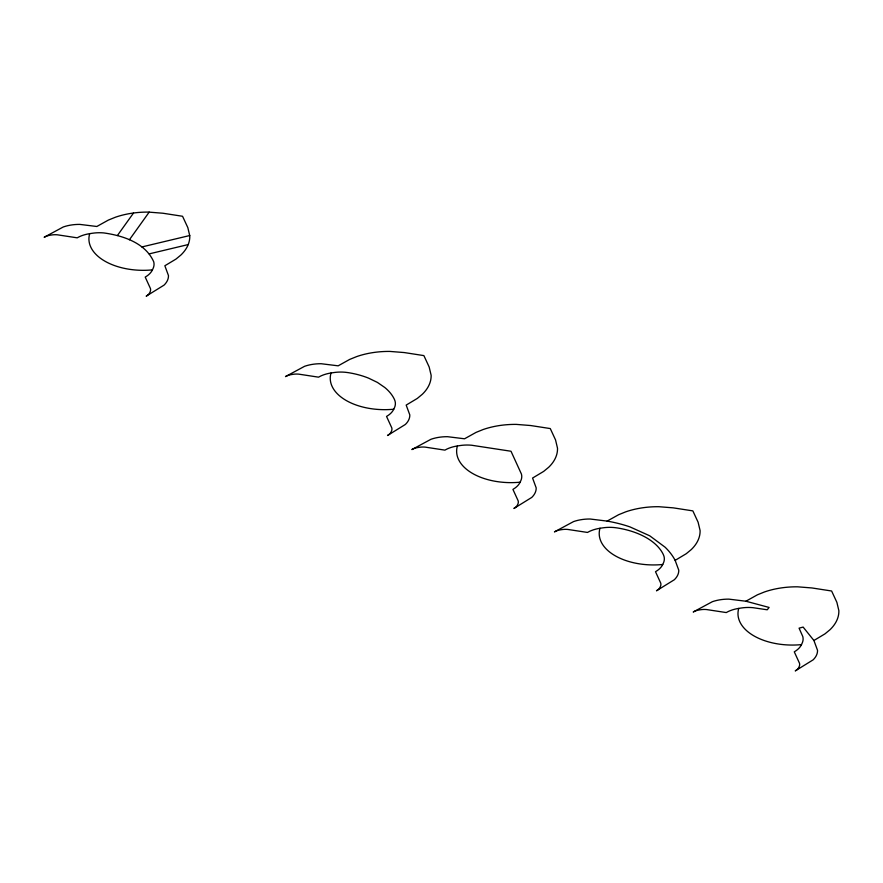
<?xml version="1.0" encoding="UTF-8"?>
<svg xmlns="http://www.w3.org/2000/svg" width="883" height="883" viewBox="0 0 883 883"><rect width="100%" height="100%" fill="white"/><g stroke="black" fill="none" stroke-linecap="round" stroke-linejoin="round"><path stroke-width="1.32" d="M152.428 269.889L153.101 268.432A27.87 16.093 0 0 0 153.708 261.754C145.298 242.759 122.825 235.584 103.775 232.924A27.87 16.093 0 0 0 92.207 233.278L89.691 233.664A27.87 16.093 0 0 0 79.36 236.699L77.196 237.825L57.439 234.812A13.94 8.046 0 0 0 51.655 234.988L50.397 235.187A13.94 8.046 0 0 0 45.232 236.71L44.15 237.273L63.289 226.964A31.071 17.936 0 0 1 79.834 224.403L96.832 226.489L108.355 220.088L115.463 217.207A62.152 35.883 0 0 1 131.39 213.311L135.618 212.748A62.152 35.883 0 0 1 148.554 212.097L162.902 213.233L182.549 216.269L187.825 227.615L189.79 235.893A62.152 35.883 0 0 1 188.653 243.366L187.682 245.816A62.152 35.883 0 0 1 180.927 254.999L175.949 259.105L164.856 265.761L168.465 275.573A31.071 17.936 0 0 1 164.039 285.132L146.181 296.18L147.152 295.551A13.94 8.046 0 0 0 149.79 292.571L150.121 291.843A13.94 8.046 0 0 0 150.43 288.498L145.22 277.096L147.163 275.849A27.87 16.093 0 0 0 152.428 269.889L151.148 269.999A54.371 31.391 0 0 1 89.691 233.664M393.763 409.215L394.436 407.769A27.87 16.093 0 0 0 395.043 401.081L394.436 399.436A65.717 37.947 0 0 0 384.789 387.494L377.427 382.427L368.652 378.178A65.717 37.947 0 0 0 347.968 372.604L345.11 372.251A27.87 16.093 0 0 0 333.542 372.604L331.026 372.99A27.87 16.093 0 0 0 320.695 376.037L318.531 377.162L298.774 374.149A13.94 8.046 0 0 0 292.99 374.326L291.732 374.524A13.94 8.046 0 0 0 286.567 376.037L285.485 376.599L304.613 366.29A31.071 17.936 0 0 1 321.169 363.73L338.167 365.827L349.69 359.414L356.798 356.544A62.152 35.883 0 0 1 389.889 351.423L404.237 352.56L423.884 355.606L429.149 366.953L431.125 375.231A62.152 35.883 0 0 1 422.251 394.337L417.284 398.443L406.18 405.098L409.8 414.911A31.071 17.936 0 0 1 405.363 424.458L387.516 435.507L388.487 434.889A13.94 8.046 0 0 0 391.125 431.897L391.456 431.18A13.94 8.046 0 0 0 391.765 427.836L386.544 416.434L388.498 415.176A27.87 16.093 0 0 0 393.763 409.215L392.482 409.337A54.371 31.391 0 0 1 331.026 372.99M520.142 482.184L520.815 480.727A27.87 16.093 0 0 0 521.423 474.05L511.003 451.246L471.5 445.22A27.87 16.093 0 0 0 459.922 445.573L457.405 445.959A27.87 16.093 0 0 0 447.074 448.994L444.911 450.131L425.153 447.118A13.94 8.046 0 0 0 419.37 447.295L418.112 447.482A13.94 8.046 0 0 0 412.946 449.006L411.864 449.568L431.003 439.259A31.071 17.936 0 0 1 447.549 436.699L464.546 438.785L476.08 432.383L483.178 429.513A62.152 35.883 0 0 1 516.268 424.392L530.617 425.529L550.275 428.564L555.539 439.911L557.504 448.2A62.152 35.883 0 0 1 548.641 467.306L543.663 471.401L532.57 478.056L536.18 487.88A31.071 17.936 0 0 1 531.754 497.427L513.895 508.476L514.877 507.846A13.94 8.046 0 0 0 517.504 504.866L517.846 504.138A13.94 8.046 0 0 0 518.144 500.804L512.935 489.403L514.888 488.144A27.87 16.093 0 0 0 520.142 482.184L518.862 482.306A54.371 31.391 0 0 1 457.405 445.959M662.747 564.436L662.725 564.502A27.87 16.093 0 0 1 657.46 570.462L655.506 571.709L660.727 583.122A13.94 8.046 0 0 1 660.418 586.455L660.098 587.151A13.94 8.046 0 0 1 657.449 590.164L656.477 590.793L674.325 579.745A31.071 17.936 0 0 0 678.762 570.186L675.142 560.374A101.457 58.576 0 0 0 665.065 547.173L649.711 535.793L629.998 526.919A101.457 58.576 0 0 0 607.129 521.102L590.12 519.016A31.071 17.936 0 0 0 573.575 521.577L554.447 531.886L555.528 531.323A13.94 8.046 0 0 1 560.694 529.8L561.952 529.612A13.94 8.046 0 0 1 567.736 529.436L587.493 532.438L589.656 531.312A27.87 16.093 0 0 1 599.987 528.277L602.504 527.891A27.87 16.093 0 0 1 614.071 527.537L616.93 527.891A65.717 37.947 0 0 1 663.398 554.723L664.005 556.367A27.87 16.093 0 0 1 663.398 563.045L662.747 564.436L661.444 564.612A54.371 31.391 0 0 1 599.987 528.277L600.087 528.266M801.488 644.612L802.161 643.166A27.87 16.093 0 0 0 802.768 636.477L799.071 628.166L803.133 627.085L813.916 640.495L817.526 650.307A31.071 17.936 0 0 1 813.1 659.866L795.241 670.903L796.223 670.285A13.94 8.046 0 0 0 798.85 667.305L799.181 666.577A13.94 8.046 0 0 0 799.49 663.232L794.281 651.831L796.223 650.583A27.87 16.093 0 0 0 801.488 644.612L800.208 644.733A54.371 31.391 0 0 1 738.751 608.398A27.87 16.093 0 0 0 728.42 611.433L726.256 612.559L706.499 609.546A13.94 8.046 0 0 0 700.716 609.723L699.513 609.91A13.94 8.046 0 0 0 694.292 611.433L693.21 611.996L712.349 601.698A31.071 17.936 0 0 1 728.894 599.138L745.892 601.224L769.115 607.449L767.239 609.789L752.835 607.659A27.87 16.093 0 0 0 741.267 608.001L738.751 608.398M117.395 235.54L133.51 213.024M129.404 239.768L149.194 212.108M607.129 521.102L618.652 514.701L625.76 511.831A62.152 35.883 0 0 1 658.85 506.71L673.199 507.846L692.846 510.882L698.111 522.228L700.087 530.517A62.152 35.883 0 0 1 691.212 549.623L686.246 553.718L675.142 560.374M745.892 601.224L757.415 594.811L764.523 591.941A62.152 35.883 0 0 1 797.614 586.82L811.963 587.957L831.62 591.003L836.885 602.349L838.85 610.628A62.152 35.883 0 0 1 829.987 629.734L825.009 633.839L813.916 640.495M141.865 246.953L189.757 235.529M149.183 253.885L188.167 244.58"/></g></svg>
